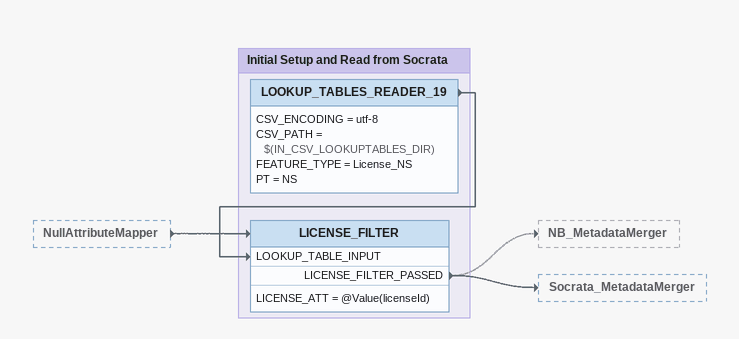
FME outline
NullAttributeMapper [outside]
    -> LICENSE_FILTER

Bookmark: Initial Setup and Read from Socrata
LOOKUP_TABLES_READER_19
    CSV_ENCODING = utf-8
    CSV_PATH = $(IN_CSV_LOOKUPTABLES_DIR)
    FEATURE_TYPE = License_NS
    PT = NS
    -> LICENSE_FILTER [LOOKUP_TABLE_INPUT]
LICENSE_FILTER
    LICENSE_ATT = @Value(licenseId)
    LICENSE_FILTER_PASSED -> NB_MetadataMerger [off]
    LICENSE_FILTER_PASSED -> Socrata_MetadataMerger
